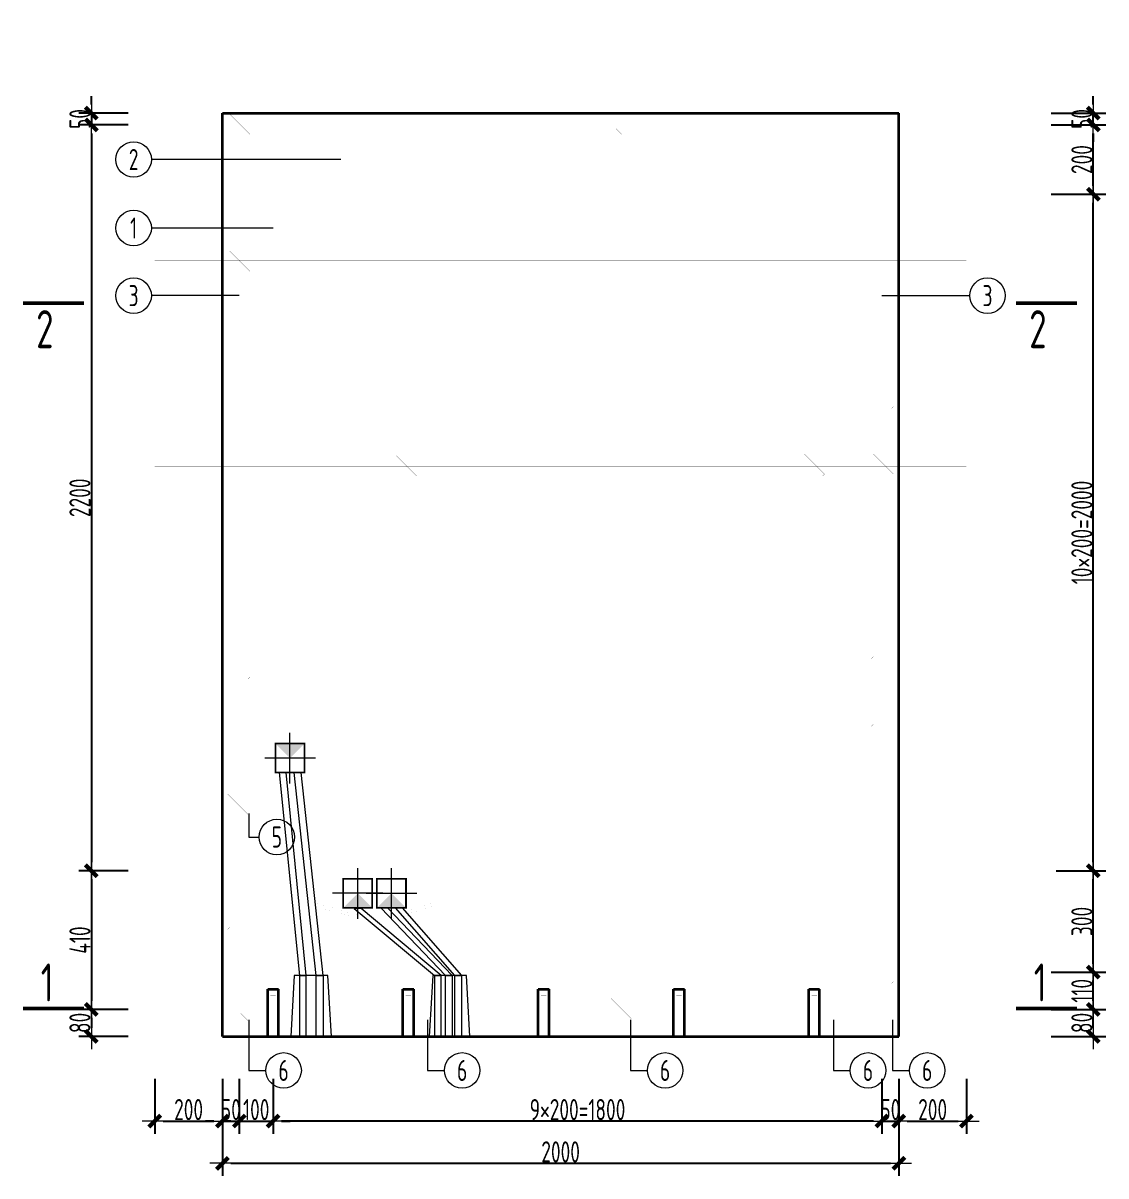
# Model space of a CAD drawing. Extents: x -85320 to 1679916, y -1321939 to 627.
# Drawn here: x 1290096 to 1302904, y -850904 to -837270 of the extents above; entities that cross this region are included whole.
import ezdxf
from ezdxf.enums import TextEntityAlignment as Align

# ---------------------------------------------------------------- set-up
doc = ezdxf.new("R2010")
doc.units = 0
doc.header["$LTSCALE"] = 1000
doc.linetypes.add('DOTE', pattern=[2.42, 2, -0.2, 0.02, -0.2])
for name, color, linetype in [('DIAN BOX', 7, 'Continuous'), ('图名', 85, 'Continuous'), ('砼墙', 3, 'Continuous')]:
    doc.layers.add(name, color=color, linetype=linetype)
for name, color, linetype, lineweight in [('WCOL', 7, 'Continuous', 0), ('手孔', 6, 'Continuous', 0), ('直线', 7, 'Continuous', 18), ('预制墙墙身水平筋', 130, 'Continuous', 18), ('预制墙墙身纵向受力筋', 1, 'Continuous', 18), ('预制墙墙身纵向非受力筋', 94, 'Continuous', 18), ('预制墙墙身附加筋', 94, 'Continuous', 18), ('预制墙拉筋', 130, 'Continuous', 18), ('预制墙详图标注', 3, 'Continuous', 18), ('预制墙详图轮廓', 3, 'Continuous', 35)]:
    doc.layers.add(name, color=color, linetype=linetype, lineweight=lineweight)
doc.styles.add('样式 1', font='yjkeng.shx', dxfattribs={"width": 0.7, "bigfont": 'yjkchn.shx'})
doc.styles.add('样式 2', font='yjkeng.shx', dxfattribs={"width": 0.7, "bigfont": 'yjkchn.shx'})
doc.dimstyles.new('盈建科结构', dxfattribs={"dimscale": 100, "dimtxt": 2.5, "dimasz": 1, "dimexe": 1.5, "dimexo": 0.625, "dimgap": 0.1, "dimtad": 1, "dimdec": 0, "dimrnd": 1, "dimzin": 0, "dimdsep": 46, "dimtxsty": '样式 1', "dimblk": '_yjkbk', "dimblk1": 'ARCHTICK', "dimblk2": 'ARCHTICK', "dimcen": 0.09, "dimadec": 0, "dimazin": 0, "dimtfac": 1, "dimtdec": 4, "dimtix": 1, "dimtmove": 2, "dimatfit": 3, "dimfxl": 1, "dimtolj": 1, "dimtzin": 0, "dimarcsym": 0})

# ---------------------------------------------------------------- blocks, each defined once
blk = doc.blocks.new('_yjkbk')
blk.add_line((-1, 0), (1.5, 0))
blk.add_lwpolyline([(-0.7, -0.7, 0.5, 0.5, 0), (0.7, 0.7, 0.5, 0.5, 0)], format="xyseb")
blk = doc.blocks.new('*D1543')
at = {"layer": 'Defpoints', "color": 0, "transparency": 16777216}
for p in [(1291654, -849754), (1292454, -849754), (1292454, -850254)]:
    blk.add_point(p, dxfattribs=at)
at = {"layer": '预制墙详图标注', "color": 0, "lineweight": -2, "transparency": 16777216}
for p, q in [((1291654, -849754), (1291654, -850404)), ((1292454, -849754), (1292454, -850404)), ((1291754, -850254), (1292354, -850254))]:
    blk.add_line(p, q, dxfattribs=at)
at = {"layer": '预制墙详图标注', "color": 0, "lineweight": -2, "transparency": 16777216, "xscale": 100, "yscale": 100, "zscale": 100, "rotation": 180}
blk.add_blockref('_yjkbk', (1291654, -850254), dxfattribs=at)
at = {"layer": '预制墙详图标注', "color": 0, "lineweight": -2, "transparency": 16777216, "xscale": 100, "yscale": 100, "zscale": 100}
blk.add_blockref('_yjkbk', (1292454, -850254), dxfattribs=at)
at = {"layer": '预制墙详图标注', "color": 0, "transparency": 16777216, "insert": (1292054, -850244), "char_height": 250, "attachment_point": 8, "style": '样式 1'}
blk.add_mtext('\\A1;200', dxfattribs=at)
blk = doc.blocks.new('_ArchTick')
at = {"color": 0, "linetype": 'ByBlock', "const_width": 0.4}
blk.add_lwpolyline([(-0.5, -0.5), (0.5, 0.5)], dxfattribs=at)
blk = doc.blocks.new('*D1544')
at = {"layer": 'Defpoints', "color": 0, "transparency": 16777216}
for p in [(1292454, -849754), (1292654, -849754), (1292654, -850254)]:
    blk.add_point(p, dxfattribs=at)
at = {"layer": '预制墙详图标注', "color": 0, "lineweight": -2, "transparency": 16777216}
for p, q in [((1292454, -849754), (1292454, -850404)), ((1292654, -849754), (1292654, -850404)), ((1292354, -850254), (1292254, -850254)), ((1292454, -850254), (1292654, -850254)), ((1292754, -850254), (1292854, -850254))]:
    blk.add_line(p, q, dxfattribs=at)
at = {"layer": '预制墙详图标注', "color": 0, "lineweight": -2, "transparency": 16777216, "xscale": 100, "yscale": 100, "zscale": 100}
blk.add_blockref('_yjkbk', (1292454, -850254), dxfattribs=at)
at = {"layer": '预制墙详图标注', "color": 0, "lineweight": -2, "transparency": 16777216, "xscale": 100, "yscale": 100, "zscale": 100, "rotation": 180}
blk.add_blockref('_yjkbk', (1292654, -850254), dxfattribs=at)
at = {"layer": '预制墙详图标注', "color": 0, "transparency": 16777216, "insert": (1292554, -850244), "char_height": 250, "attachment_point": 8, "style": '样式 1'}
blk.add_mtext('\\A1;50', dxfattribs=at)
blk = doc.blocks.new('*D1545')
at = {"layer": 'Defpoints', "color": 0, "transparency": 16777216}
for p in [(1292654, -849754), (1293054, -849754), (1293054, -850254)]:
    blk.add_point(p, dxfattribs=at)
at = {"layer": '预制墙详图标注', "color": 0, "lineweight": -2, "transparency": 16777216}
for p, q in [((1292654, -849754), (1292654, -850404)), ((1293054, -849754), (1293054, -850404)), ((1292554, -850254), (1292454, -850254)), ((1292654, -850254), (1293054, -850254)), ((1293154, -850254), (1293254, -850254))]:
    blk.add_line(p, q, dxfattribs=at)
at = {"layer": '预制墙详图标注', "color": 0, "lineweight": -2, "transparency": 16777216, "xscale": 100, "yscale": 100, "zscale": 100}
blk.add_blockref('_yjkbk', (1292654, -850254), dxfattribs=at)
at = {"layer": '预制墙详图标注', "color": 0, "lineweight": -2, "transparency": 16777216, "xscale": 100, "yscale": 100, "zscale": 100, "rotation": 180}
blk.add_blockref('_yjkbk', (1293054, -850254), dxfattribs=at)
at = {"layer": '预制墙详图标注', "color": 0, "transparency": 16777216, "insert": (1292854, -850244), "char_height": 250, "attachment_point": 8, "style": '样式 1'}
blk.add_mtext('\\A1;100', dxfattribs=at)
blk = doc.blocks.new('*D1546')
at = {"layer": 'Defpoints', "color": 0, "transparency": 16777216}
for p in [(1293054, -849754), (1300254, -849754), (1293054, -850254)]:
    blk.add_point(p, dxfattribs=at)
at = {"layer": '预制墙详图标注', "color": 0, "lineweight": -2, "transparency": 16777216}
for p, q in [((1293054, -849816), (1293054, -850404)), ((1300254, -849816), (1300254, -850404)), ((1300154, -850254), (1293154, -850254))]:
    blk.add_line(p, q, dxfattribs=at)
at = {"layer": '预制墙详图标注', "color": 0, "lineweight": -2, "transparency": 16777216, "xscale": 100, "yscale": 100, "zscale": 100, "rotation": 180}
blk.add_blockref('_yjkbk', (1293054, -850254), dxfattribs=at)
at = {"layer": '预制墙详图标注', "color": 0, "lineweight": -2, "transparency": 16777216, "xscale": 100, "yscale": 100, "zscale": 100}
blk.add_blockref('_yjkbk', (1300254, -850254), dxfattribs=at)
at = {"layer": '预制墙详图标注', "color": 0, "transparency": 16777216, "insert": (1296654, -850244), "char_height": 250, "attachment_point": 8, "style": '样式 1'}
blk.add_mtext('\\A1;9×200=1800', dxfattribs=at)
blk = doc.blocks.new('*D1547')
at = {"layer": 'Defpoints', "color": 0, "transparency": 16777216}
for p in [(1300254, -849754), (1300454, -849754), (1300454, -850254)]:
    blk.add_point(p, dxfattribs=at)
at = {"layer": '预制墙详图标注', "color": 0, "lineweight": -2, "transparency": 16777216}
for p, q in [((1300254, -849754), (1300254, -850404)), ((1300454, -849754), (1300454, -850404)), ((1300154, -850254), (1300054, -850254)), ((1300254, -850254), (1300454, -850254)), ((1300554, -850254), (1300654, -850254))]:
    blk.add_line(p, q, dxfattribs=at)
at = {"layer": '预制墙详图标注', "color": 0, "lineweight": -2, "transparency": 16777216, "xscale": 100, "yscale": 100, "zscale": 100}
blk.add_blockref('_yjkbk', (1300254, -850254), dxfattribs=at)
at = {"layer": '预制墙详图标注', "color": 0, "lineweight": -2, "transparency": 16777216, "xscale": 100, "yscale": 100, "zscale": 100, "rotation": 180}
blk.add_blockref('_yjkbk', (1300454, -850254), dxfattribs=at)
at = {"layer": '预制墙详图标注', "color": 0, "transparency": 16777216, "insert": (1300354, -850244), "char_height": 250, "attachment_point": 8, "style": '样式 1'}
blk.add_mtext('\\A1;50', dxfattribs=at)
blk = doc.blocks.new('*D1548')
at = {"layer": 'Defpoints', "color": 0, "transparency": 16777216}
for p in [(1300454, -849754), (1301254, -849754), (1301254, -850254)]:
    blk.add_point(p, dxfattribs=at)
at = {"layer": '预制墙详图标注', "color": 0, "lineweight": -2, "transparency": 16777216}
for p, q in [((1300454, -849754), (1300454, -850404)), ((1301254, -849754), (1301254, -850404)), ((1300554, -850254), (1301154, -850254))]:
    blk.add_line(p, q, dxfattribs=at)
at = {"layer": '预制墙详图标注', "color": 0, "lineweight": -2, "transparency": 16777216, "xscale": 100, "yscale": 100, "zscale": 100, "rotation": 180}
blk.add_blockref('_yjkbk', (1300454, -850254), dxfattribs=at)
at = {"layer": '预制墙详图标注', "color": 0, "lineweight": -2, "transparency": 16777216, "xscale": 100, "yscale": 100, "zscale": 100}
blk.add_blockref('_yjkbk', (1301254, -850254), dxfattribs=at)
at = {"layer": '预制墙详图标注', "color": 0, "transparency": 16777216, "insert": (1300854, -850244), "char_height": 250, "attachment_point": 8, "style": '样式 1'}
blk.add_mtext('\\A1;200', dxfattribs=at)
blk = doc.blocks.new('*D1555')
at = {"layer": 'Defpoints', "color": 0, "transparency": 16777216}
for p in [(1292454, -850254), (1300454, -850254), (1300454, -850754)]:
    blk.add_point(p, dxfattribs=at)
at = {"layer": '预制墙详图标注', "color": 0, "lineweight": -2, "transparency": 16777216}
for p, q in [((1292454, -850316), (1292454, -850904)), ((1300454, -850316), (1300454, -850904)), ((1292554, -850754), (1300354, -850754))]:
    blk.add_line(p, q, dxfattribs=at)
at = {"layer": '预制墙详图标注', "color": 0, "lineweight": -2, "transparency": 16777216, "xscale": 100, "yscale": 100, "zscale": 100, "rotation": 180}
blk.add_blockref('_yjkbk', (1292454, -850754), dxfattribs=at)
at = {"layer": '预制墙详图标注', "color": 0, "lineweight": -2, "transparency": 16777216, "xscale": 100, "yscale": 100, "zscale": 100}
blk.add_blockref('_yjkbk', (1300454, -850754), dxfattribs=at)
at = {"layer": '预制墙详图标注', "color": 0, "transparency": 16777216, "insert": (1296454, -850744), "char_height": 250, "attachment_point": 8, "style": '样式 1'}
blk.add_mtext('\\A1;2000', dxfattribs=at)
blk = doc.blocks.new('*D1556')
at = {"layer": 'Defpoints', "color": 0, "transparency": 16777216}
for p in [(1291404, -848934), (1290904, -849254), (1291404, -849254)]:
    blk.add_point(p, dxfattribs=at)
at = {"layer": '预制墙详图标注', "color": 0, "lineweight": -2, "transparency": 16777216}
for p, q in [((1291341, -848934), (1290754, -848934)), ((1290904, -849034), (1290904, -849154)), ((1291341, -849254), (1290754, -849254))]:
    blk.add_line(p, q, dxfattribs=at)
at = {"layer": '预制墙详图标注', "color": 0, "lineweight": -2, "transparency": 16777216, "xscale": 100, "yscale": 100, "zscale": 100}
for p, rotation in [((1290904, -848934), 90), ((1290904, -849254), 270)]:
    blk.add_blockref('_yjkbk', p, dxfattribs=dict(at, rotation=rotation))
at = {"layer": '预制墙详图标注', "color": 0, "transparency": 16777216, "insert": (1290894, -849094), "char_height": 250, "attachment_point": 8, "rotation": 90, "style": '样式 1'}
blk.add_mtext('\\A1;80', dxfattribs=at)
blk = doc.blocks.new('*D1557')
at = {"layer": 'Defpoints', "color": 0, "transparency": 16777216}
for p in [(1291404, -847294), (1290904, -848934), (1291404, -848934)]:
    blk.add_point(p, dxfattribs=at)
at = {"layer": '预制墙详图标注', "color": 0, "lineweight": -2, "transparency": 16777216}
for p, q in [((1291341, -847294), (1290754, -847294)), ((1290904, -847394), (1290904, -848834)), ((1291341, -848934), (1290754, -848934))]:
    blk.add_line(p, q, dxfattribs=at)
at = {"layer": '预制墙详图标注', "color": 0, "lineweight": -2, "transparency": 16777216, "xscale": 100, "yscale": 100, "zscale": 100}
for p, rotation in [((1290904, -847294), 90), ((1290904, -848934), 270)]:
    blk.add_blockref('_yjkbk', p, dxfattribs=dict(at, rotation=rotation))
at = {"layer": '预制墙详图标注', "color": 0, "transparency": 16777216, "insert": (1290894, -848114), "char_height": 250, "attachment_point": 8, "rotation": 90, "style": '样式 1'}
blk.add_mtext('\\A1;410', dxfattribs=at)
blk = doc.blocks.new('*D1558')
at = {"layer": 'Defpoints', "color": 0, "transparency": 16777216}
for p in [(1302254, -848934), (1302754, -848934), (1302254, -849254)]:
    blk.add_point(p, dxfattribs=at)
at = {"layer": '预制墙详图标注', "color": 0, "lineweight": -2, "transparency": 16777216}
for p, q in [((1302254, -848934), (1302904, -848934)), ((1302754, -849154), (1302754, -849034)), ((1302254, -849254), (1302904, -849254))]:
    blk.add_line(p, q, dxfattribs=at)
at = {"layer": '预制墙详图标注', "color": 0, "lineweight": -2, "transparency": 16777216, "xscale": 100, "yscale": 100, "zscale": 100}
for p, rotation in [((1302754, -848934), 90), ((1302754, -849254), 270)]:
    blk.add_blockref('_yjkbk', p, dxfattribs=dict(at, rotation=rotation))
at = {"layer": '预制墙详图标注', "color": 0, "transparency": 16777216, "insert": (1302744, -849094), "char_height": 250, "attachment_point": 8, "rotation": 90, "style": '样式 1'}
blk.add_mtext('\\A1;80', dxfattribs=at)
blk = doc.blocks.new('*D1559')
at = {"layer": 'Defpoints', "color": 0, "transparency": 16777216}
for p in [(1302254, -848494), (1302754, -848494), (1302254, -848934)]:
    blk.add_point(p, dxfattribs=at)
at = {"layer": '预制墙详图标注', "color": 0, "lineweight": -2, "transparency": 16777216}
for p, q in [((1302254, -848494), (1302904, -848494)), ((1302754, -848834), (1302754, -848594)), ((1302254, -848934), (1302904, -848934))]:
    blk.add_line(p, q, dxfattribs=at)
at = {"layer": '预制墙详图标注', "color": 0, "lineweight": -2, "transparency": 16777216, "xscale": 100, "yscale": 100, "zscale": 100}
for p, rotation in [((1302754, -848494), 90), ((1302754, -848934), 270)]:
    blk.add_blockref('_yjkbk', p, dxfattribs=dict(at, rotation=rotation))
at = {"layer": '预制墙详图标注', "color": 0, "transparency": 16777216, "insert": (1302744, -848714), "char_height": 250, "attachment_point": 8, "rotation": 90, "style": '样式 1'}
blk.add_mtext('\\A1;110', dxfattribs=at)
blk = doc.blocks.new('*D1560')
at = {"layer": 'Defpoints', "color": 0, "transparency": 16777216}
for p in [(1302254, -847294), (1302754, -847294), (1302254, -848494)]:
    blk.add_point(p, dxfattribs=at)
at = {"layer": '预制墙详图标注', "color": 0, "lineweight": -2, "transparency": 16777216}
for p, q in [((1302316, -847294), (1302904, -847294)), ((1302754, -848394), (1302754, -847394)), ((1302316, -848494), (1302904, -848494))]:
    blk.add_line(p, q, dxfattribs=at)
at = {"layer": '预制墙详图标注', "color": 0, "lineweight": -2, "transparency": 16777216, "xscale": 100, "yscale": 100, "zscale": 100}
for p, rotation in [((1302754, -847294), 90), ((1302754, -848494), 270)]:
    blk.add_blockref('_yjkbk', p, dxfattribs=dict(at, rotation=rotation))
at = {"layer": '预制墙详图标注', "color": 0, "transparency": 16777216, "insert": (1302744, -847894), "char_height": 250, "attachment_point": 8, "rotation": 90, "style": '样式 1'}
blk.add_mtext('\\A1;300', dxfattribs=at)
blk = doc.blocks.new('*D1561')
at = {"layer": 'Defpoints', "color": 0, "transparency": 16777216}
for p in [(1302254, -839294), (1302754, -839294), (1302254, -847294)]:
    blk.add_point(p, dxfattribs=at)
at = {"layer": '预制墙详图标注', "color": 0, "lineweight": -2, "transparency": 16777216}
for p, q in [((1302316, -839294), (1302904, -839294)), ((1302754, -847194), (1302754, -839394)), ((1302316, -847294), (1302904, -847294))]:
    blk.add_line(p, q, dxfattribs=at)
at = {"layer": '预制墙详图标注', "color": 0, "lineweight": -2, "transparency": 16777216, "xscale": 100, "yscale": 100, "zscale": 100}
for p, rotation in [((1302754, -839294), 90), ((1302754, -847294), 270)]:
    blk.add_blockref('_yjkbk', p, dxfattribs=dict(at, rotation=rotation))
at = {"layer": '预制墙详图标注', "color": 0, "transparency": 16777216, "insert": (1302744, -843294), "char_height": 250, "attachment_point": 8, "rotation": 90, "style": '样式 1'}
blk.add_mtext('\\A1;10×200=2000', dxfattribs=at)
blk = doc.blocks.new('线盒反')
at = {"layer": 'DIAN BOX'}
h = blk.add_hatch(color=256, dxfattribs=at)
h.dxf.hatch_style = 1
h.paths.add_polyline_path([(1384986, -744413), (1384814, -744241), (1385158, -744241)])
at = {"color": 6, "const_width": 20}
blk.add_lwpolyline([(1384814, -744241), (1384814, -744241), (1385158, -744241), (1385158, -744585), (1384814, -744585), (1384814, -744241)], dxfattribs=at)
at = {"layer": 'WCOL', "color": 4, "linetype": 'DOTE'}
for p, q in [((1384986, -744712), (1384986, -744113)), ((1385286, -744413), (1384687, -744413))]:
    blk.add_line(p, q, dxfattribs=at)
at = {"layer": 'WCOL', "color": 5}
blk.add_lwpolyline([(1385158, -744585), (1384814, -744585), (1384814, -744241), (1385158, -744241)], close=True, dxfattribs=at)
blk = doc.blocks.new('线盒')
at = {"layer": 'DIAN BOX'}
h = blk.add_hatch(color=256, dxfattribs=at)
h.dxf.hatch_style = 1
h.paths.add_polyline_path([(1465682, -670175), (1465854, -670347), (1465510, -670347)])
at = {"color": 6, "const_width": 20}
blk.add_lwpolyline([(1465510, -670003), (1465854, -670003), (1465854, -670347), (1465510, -670347), (1465510, -670003)], dxfattribs=at)
at = {"layer": 'WCOL', "color": 4, "linetype": 'DOTE'}
for p, q in [((1465682, -670475), (1465682, -669876)), ((1465383, -670175), (1465982, -670175))]:
    blk.add_line(p, q, dxfattribs=at)
at = {"layer": 'WCOL', "color": 5}
blk.add_lwpolyline([(1465510, -670347), (1465854, -670347), (1465854, -670003), (1465510, -670003)], close=True, dxfattribs=at)
blk = doc.blocks.new('手孔')
at = {"layer": '手孔', "color": 6}
blk.add_lwpolyline([(1383436, -746221), (1383916, -746221), (1383876, -745501), (1383476, -745501)], close=True, dxfattribs=at)
at = {"layer": '手孔', "color": 4}
for points in [[(1383538, -746221), (1383618, -746221), (1383618, -745501), (1383538, -745501)], [(1383817, -746221), (1383737, -746221), (1383737, -745501), (1383817, -745501)]]:
    blk.add_lwpolyline(points, close=True, dxfattribs=at)
blk = doc.blocks.new('*D2395')
at = {"layer": 'Defpoints', "color": 0, "transparency": 16777216}
for p in [(1302254, -838474), (1302754, -838474), (1302254, -839294)]:
    blk.add_point(p, dxfattribs=at)
at = {"layer": '预制墙详图标注', "color": 0, "lineweight": -2, "transparency": 16777216}
for p, q in [((1302254, -838474), (1302904, -838474)), ((1302754, -839194), (1302754, -838574)), ((1302254, -839294), (1302904, -839294))]:
    blk.add_line(p, q, dxfattribs=at)
at = {"layer": '预制墙详图标注', "color": 0, "lineweight": -2, "transparency": 16777216, "xscale": 100, "yscale": 100, "zscale": 100}
for p, rotation in [((1302754, -838474), 90), ((1302754, -839294), 270)]:
    blk.add_blockref('_yjkbk', p, dxfattribs=dict(at, rotation=rotation))
at = {"layer": '预制墙详图标注', "color": 0, "transparency": 16777216, "insert": (1302744, -838884), "char_height": 250, "attachment_point": 8, "rotation": 90, "style": '样式 1'}
blk.add_mtext('\\A1;200', dxfattribs=at)
blk = doc.blocks.new('*D2396')
at = {"layer": 'Defpoints', "color": 0, "transparency": 16777216}
for p in [(1302254, -838334), (1302754, -838334), (1302254, -838474)]:
    blk.add_point(p, dxfattribs=at)
at = {"layer": '预制墙详图标注', "color": 0, "lineweight": -2, "transparency": 16777216}
for p, q in [((1302754, -838234), (1302754, -838134)), ((1302254, -838334), (1302904, -838334)), ((1302754, -838474), (1302754, -838334)), ((1302254, -838474), (1302904, -838474)), ((1302754, -838574), (1302754, -838674))]:
    blk.add_line(p, q, dxfattribs=at)
at = {"layer": '预制墙详图标注', "color": 0, "lineweight": -2, "transparency": 16777216, "xscale": 100, "yscale": 100, "zscale": 100}
for p, rotation in [((1302754, -838334), 270), ((1302754, -838474), 90)]:
    blk.add_blockref('_yjkbk', p, dxfattribs=dict(at, rotation=rotation))
at = {"layer": '预制墙详图标注', "color": 0, "transparency": 16777216, "insert": (1302744, -838404), "char_height": 250, "attachment_point": 8, "rotation": 90, "style": '样式 1'}
blk.add_mtext('\\A1;50', dxfattribs=at)
blk = doc.blocks.new('*D2529')
at = {"layer": 'Defpoints', "color": 0, "transparency": 16777216}
for p in [(1291404, -838474), (1290904, -847294), (1291404, -847294)]:
    blk.add_point(p, dxfattribs=at)
at = {"layer": '预制墙详图标注', "color": 0, "lineweight": -2, "transparency": 16777216}
for p, q in [((1291341, -838474), (1290754, -838474)), ((1290904, -838574), (1290904, -847194)), ((1291341, -847294), (1290754, -847294))]:
    blk.add_line(p, q, dxfattribs=at)
at = {"layer": '预制墙详图标注', "color": 0, "lineweight": -2, "transparency": 16777216, "xscale": 100, "yscale": 100, "zscale": 100}
for p, rotation in [((1290904, -838474), 90), ((1290904, -847294), 270)]:
    blk.add_blockref('_yjkbk', p, dxfattribs=dict(at, rotation=rotation))
at = {"layer": '预制墙详图标注', "color": 0, "transparency": 16777216, "insert": (1290894, -842884), "char_height": 250, "attachment_point": 8, "rotation": 90, "style": '样式 1'}
blk.add_mtext('\\A1;2200', dxfattribs=at)
blk = doc.blocks.new('*D2530')
at = {"layer": 'Defpoints', "color": 0, "transparency": 16777216}
for p in [(1291404, -838334), (1290904, -838474), (1291404, -838474)]:
    blk.add_point(p, dxfattribs=at)
at = {"layer": '预制墙详图标注', "color": 0, "lineweight": -2, "transparency": 16777216}
for p, q in [((1290904, -838234), (1290904, -838134)), ((1291341, -838334), (1290754, -838334)), ((1290904, -838334), (1290904, -838474)), ((1291341, -838474), (1290754, -838474)), ((1290904, -838574), (1290904, -838674))]:
    blk.add_line(p, q, dxfattribs=at)
at = {"layer": '预制墙详图标注', "color": 0, "lineweight": -2, "transparency": 16777216, "xscale": 100, "yscale": 100, "zscale": 100}
for p, rotation in [((1290904, -838334), 270), ((1290904, -838474), 90)]:
    blk.add_blockref('_yjkbk', p, dxfattribs=dict(at, rotation=rotation))
at = {"layer": '预制墙详图标注', "color": 0, "transparency": 16777216, "insert": (1290894, -838404), "char_height": 250, "attachment_point": 8, "rotation": 90, "style": '样式 1'}
blk.add_mtext('\\A1;50', dxfattribs=at)

msp = doc.modelspace()

# ---------------------------------------------------------------- linework, layer by layer
at = {"layer": 'WCOL', "color": 7}
for points in [[(1293364.951, -848533.637), (1293444.951, -848533.637), (1293206.438, -846133.637), (1293126.438, -846133.637)], [(1293643.434, -848533.637), (1293563.434, -848533.637), (1293300.921, -846133.637), (1293380.921, -846133.637)], [(1294963.014, -848533.637), (1295043.014, -848533.637), (1294093.68, -847741.752), (1294013.68, -847741.752)], [(1295090.537, -848533.637), (1295170.537, -848533.637), (1294406.438, -847733.637), (1294326.438, -847733.637)], [(1295281.497, -848533.637), (1295201.497, -848533.637), (1294500.921, -847733.637), (1294580.921, -847733.637)]]:
    msp.add_lwpolyline(points, close=True, dxfattribs=at)
at = {"layer": '图名', "lineweight": 50}
for p, q in [((1290816.18, -840583.637), (1290096.18, -840583.637)), ((1301841.18, -840583.637), (1302561.18, -840583.637)), ((1290816.18, -848921.637), (1290096.18, -848921.637)), ((1301841.18, -848921.637), (1302561.18, -848921.637))]:
    msp.add_line(p, q, dxfattribs=at)
at = {"layer": '手孔', "color": 6}
msp.add_lwpolyline([(1294901.027, -849253.637), (1295381.027, -849253.637), (1295341.027, -848533.637), (1294941.027, -848533.637)], close=True, dxfattribs=at)
at = {"layer": '手孔', "color": 4}
for points in [[(1294963.014, -849253.637), (1295043.014, -849253.637), (1295043.014, -848533.637), (1294963.014, -848533.637)], [(1295170.537, -849253.637), (1295090.537, -849253.637), (1295090.537, -848533.637), (1295170.537, -848533.637)], [(1295281.497, -849253.637), (1295201.497, -849253.637), (1295201.497, -848533.637), (1295281.497, -848533.637)]]:
    msp.add_lwpolyline(points, close=True, dxfattribs=at)
at = {"layer": '直线', "lineweight": 18}
for p, q in [((1293853.68, -838883.36), (1291613.68, -838883.36)), ((1293053.68, -839693.36), (1291613.68, -839693.36)), ((1292653.68, -840493.36), (1291613.68, -840493.36)), ((1300253.68, -840493.36), (1301293.68, -840493.36))]:
    msp.add_line(p, q, dxfattribs=at)
for points in [[(1292767.677, -846615.635), (1292767.677, -846895.635), (1292887.677, -846895.635)], [(1292767.677, -849055.635), (1292767.677, -849655.635), (1292967.677, -849655.635)], [(1294879.677, -849055.635), (1294879.677, -849655.635), (1295079.677, -849655.635)], [(1297279.677, -849055.635), (1297279.677, -849655.635), (1297479.677, -849655.635)], [(1299679.677, -849055.635), (1299679.677, -849655.635), (1299879.677, -849655.635)], [(1300379.682, -849055.635), (1300379.682, -849655.635), (1300579.682, -849655.635)]]:
    msp.add_lwpolyline(points, dxfattribs=at)
for centre in [(1291403.68, -838883.36), (1291403.68, -839693.36), (1291403.68, -840493.36), (1301503.68, -840493.36), (1293097.677, -846895.635), (1293177.677, -849655.635), (1295289.677, -849655.635), (1297689.677, -849655.635), (1300089.677, -849655.635), (1300789.682, -849655.635)]:
    msp.add_circle(centre, 210, dxfattribs=at)
at = {"layer": '砼墙', "lineweight": 35}
for p, q in [((1292989.68, -849253.637), (1292989.68, -848693.637)), ((1292989.68, -848693.637), (1293117.68, -848693.637)), ((1293117.68, -849253.637), (1293117.68, -848693.637)), ((1294589.68, -849253.637), (1294589.68, -848693.637)), ((1294589.68, -848693.637), (1294717.68, -848693.637)), ((1294717.68, -849253.637), (1294717.68, -848693.637)), ((1296189.68, -849253.637), (1296189.68, -848693.637)), ((1296189.68, -848693.637), (1296317.68, -848693.637)), ((1296317.68, -849253.637), (1296317.68, -848693.637)), ((1297789.68, -849253.637), (1297789.68, -848693.637)), ((1297789.68, -848693.637), (1297917.68, -848693.637)), ((1297917.68, -849253.637), (1297917.68, -848693.637)), ((1299389.68, -849253.637), (1299389.68, -848693.637)), ((1299389.68, -848693.637), (1299517.68, -848693.637)), ((1299517.68, -849253.637), (1299517.68, -848693.637))]:
    msp.add_line(p, q, dxfattribs=at)
at = {"layer": '预制墙墙身水平筋', "lineweight": 18, "const_width": 0.18}
for points in [[(1291790.215, -838493.637), (1291653.68, -838493.637), (1291653.68, -838453.637), (1301253.68, -838453.637), (1301253.68, -838493.637), (1301117.144, -838493.637), (1301117.144, -838453.637), (1301253.68, -838453.637), (1301253.68, -838493.637), (1291653.68, -838493.637), (1291653.68, -838453.637), (1291790.215, -838453.637)], [(1291790.215, -838493.637), (1291653.68, -838493.637), (1291653.68, -838453.637), (1301253.68, -838453.637), (1301253.68, -838493.637), (1301117.144, -838493.637), (1301117.144, -838453.637), (1301253.68, -838453.637), (1301253.68, -838493.637), (1291653.68, -838493.637), (1291653.68, -838453.637), (1291790.215, -838453.637)], [(1291790.215, -839313.637), (1291653.68, -839313.637), (1291653.68, -839273.637), (1301253.68, -839273.637), (1301253.68, -839313.637), (1301117.144, -839313.637), (1301117.144, -839273.637), (1301253.68, -839273.637), (1301253.68, -839313.637), (1291653.68, -839313.637), (1291653.68, -839273.637), (1291790.215, -839273.637)], [(1291790.215, -839313.637), (1291653.68, -839313.637), (1291653.68, -839273.637), (1301253.68, -839273.637), (1301253.68, -839313.637), (1301117.144, -839313.637), (1301117.144, -839273.637), (1301253.68, -839273.637), (1301253.68, -839313.637), (1291653.68, -839313.637), (1291653.68, -839273.637), (1291790.215, -839273.637)], [(1291790.215, -840113.637), (1291653.68, -840113.637), (1291653.68, -840073.637), (1301253.68, -840073.637), (1301253.68, -840113.637), (1301117.144, -840113.637), (1301117.144, -840073.637), (1301253.68, -840073.637), (1301253.68, -840113.637), (1291653.68, -840113.637), (1291653.68, -840073.637), (1291790.215, -840073.637)], [(1291790.215, -840113.637), (1291653.68, -840113.637), (1291653.68, -840073.637), (1301253.68, -840073.637), (1301253.68, -840113.637), (1301117.144, -840113.637), (1301117.144, -840073.637), (1301253.68, -840073.637), (1301253.68, -840113.637), (1291653.68, -840113.637), (1291653.68, -840073.637), (1291790.215, -840073.637)], [(1291790.215, -840913.637), (1291653.68, -840913.637), (1291653.68, -840873.637), (1301253.68, -840873.637), (1301253.68, -840913.637), (1301117.144, -840913.637), (1301117.144, -840873.637), (1301253.68, -840873.637), (1301253.68, -840913.637), (1291653.68, -840913.637), (1291653.68, -840873.637), (1291790.215, -840873.637)], [(1291790.215, -840913.637), (1291653.68, -840913.637), (1291653.68, -840873.637), (1301253.68, -840873.637), (1301253.68, -840913.637), (1301117.144, -840913.637), (1301117.144, -840873.637), (1301253.68, -840873.637), (1301253.68, -840913.637), (1291653.68, -840913.637), (1291653.68, -840873.637), (1291790.215, -840873.637)], [(1291790.215, -841713.637), (1291653.68, -841713.637), (1291653.68, -841673.637), (1301253.68, -841673.637), (1301253.68, -841713.637), (1301117.144, -841713.637), (1301117.144, -841673.637), (1301253.68, -841673.637), (1301253.68, -841713.637), (1291653.68, -841713.637), (1291653.68, -841673.637), (1291790.215, -841673.637)], [(1291790.215, -841713.637), (1291653.68, -841713.637), (1291653.68, -841673.637), (1301253.68, -841673.637), (1301253.68, -841713.637), (1301117.144, -841713.637), (1301117.144, -841673.637), (1301253.68, -841673.637), (1301253.68, -841713.637), (1291653.68, -841713.637), (1291653.68, -841673.637), (1291790.215, -841673.637)], [(1291790.215, -842513.637), (1291653.68, -842513.637), (1291653.68, -842473.637), (1301253.68, -842473.637), (1301253.68, -842513.637), (1301117.144, -842513.637), (1301117.144, -842473.637), (1301253.68, -842473.637), (1301253.68, -842513.637), (1291653.68, -842513.637), (1291653.68, -842473.637), (1291790.215, -842473.637)], [(1291790.215, -842513.637), (1291653.68, -842513.637), (1291653.68, -842473.637), (1301253.68, -842473.637), (1301253.68, -842513.637), (1301117.144, -842513.637), (1301117.144, -842473.637), (1301253.68, -842473.637), (1301253.68, -842513.637), (1291653.68, -842513.637), (1291653.68, -842473.637), (1291790.215, -842473.637)], [(1291790.215, -843313.637), (1291653.68, -843313.637), (1291653.68, -843273.637), (1301253.68, -843273.637), (1301253.68, -843313.637), (1301117.144, -843313.637), (1301117.144, -843273.637), (1301253.68, -843273.637), (1301253.68, -843313.637), (1291653.68, -843313.637), (1291653.68, -843273.637), (1291790.215, -843273.637)], [(1291790.215, -843313.637), (1291653.68, -843313.637), (1291653.68, -843273.637), (1301253.68, -843273.637), (1301253.68, -843313.637), (1301117.144, -843313.637), (1301117.144, -843273.637), (1301253.68, -843273.637), (1301253.68, -843313.637), (1291653.68, -843313.637), (1291653.68, -843273.637), (1291790.215, -843273.637)], [(1291790.215, -844113.637), (1291653.68, -844113.637), (1291653.68, -844073.637), (1301253.68, -844073.637), (1301253.68, -844113.637), (1301117.144, -844113.637), (1301117.144, -844073.637), (1301253.68, -844073.637), (1301253.68, -844113.637), (1291653.68, -844113.637), (1291653.68, -844073.637), (1291790.215, -844073.637)], [(1291790.215, -844113.637), (1291653.68, -844113.637), (1291653.68, -844073.637), (1301253.68, -844073.637), (1301253.68, -844113.637), (1301117.144, -844113.637), (1301117.144, -844073.637), (1301253.68, -844073.637), (1301253.68, -844113.637), (1291653.68, -844113.637), (1291653.68, -844073.637), (1291790.215, -844073.637)], [(1291790.215, -844913.637), (1291653.68, -844913.637), (1291653.68, -844873.637), (1301253.68, -844873.637), (1301253.68, -844913.637), (1301117.144, -844913.637), (1301117.144, -844873.637), (1301253.68, -844873.637), (1301253.68, -844913.637), (1291653.68, -844913.637), (1291653.68, -844873.637), (1291790.215, -844873.637)], [(1291790.215, -844913.637), (1291653.68, -844913.637), (1291653.68, -844873.637), (1301253.68, -844873.637), (1301253.68, -844913.637), (1301117.144, -844913.637), (1301117.144, -844873.637), (1301253.68, -844873.637), (1301253.68, -844913.637), (1291653.68, -844913.637), (1291653.68, -844873.637), (1291790.215, -844873.637)], [(1291790.215, -845713.637), (1291653.68, -845713.637), (1291653.68, -845673.637), (1301253.68, -845673.637), (1301253.68, -845713.637), (1301117.144, -845713.637), (1301117.144, -845673.637), (1301253.68, -845673.637), (1301253.68, -845713.637), (1291653.68, -845713.637), (1291653.68, -845673.637), (1291790.215, -845673.637)], [(1291790.215, -845713.637), (1291653.68, -845713.637), (1291653.68, -845673.637), (1301253.68, -845673.637), (1301253.68, -845713.637), (1301117.144, -845713.637), (1301117.144, -845673.637), (1301253.68, -845673.637), (1301253.68, -845713.637), (1291653.68, -845713.637), (1291653.68, -845673.637), (1291790.215, -845673.637)], [(1291790.215, -846513.637), (1291653.68, -846513.637), (1291653.68, -846473.637), (1301253.68, -846473.637), (1301253.68, -846513.637), (1301117.144, -846513.637), (1301117.144, -846473.637), (1301253.68, -846473.637), (1301253.68, -846513.637), (1291653.68, -846513.637), (1291653.68, -846473.637), (1291790.215, -846473.637)], [(1291790.215, -846513.637), (1291653.68, -846513.637), (1291653.68, -846473.637), (1301253.68, -846473.637), (1301253.68, -846513.637), (1301117.144, -846513.637), (1301117.144, -846473.637), (1301253.68, -846473.637), (1301253.68, -846513.637), (1291653.68, -846513.637), (1291653.68, -846473.637), (1291790.215, -846473.637)], [(1291790.215, -847313.637), (1291653.68, -847313.637), (1291653.68, -847273.637), (1301253.68, -847273.637), (1301253.68, -847313.637), (1301117.144, -847313.637), (1301117.144, -847273.637), (1301253.68, -847273.637), (1301253.68, -847313.637), (1291653.68, -847313.637), (1291653.68, -847273.637), (1291790.215, -847273.637)], [(1291790.215, -847313.637), (1291653.68, -847313.637), (1291653.68, -847273.637), (1301253.68, -847273.637), (1301253.68, -847313.637), (1301117.144, -847313.637), (1301117.144, -847273.637), (1301253.68, -847273.637), (1301253.68, -847313.637), (1291653.68, -847313.637), (1291653.68, -847273.637), (1291790.215, -847273.637)], [(1291790.215, -848113.637), (1291653.68, -848113.637), (1291653.68, -848073.637), (1301253.68, -848073.637), (1301253.68, -848113.637), (1301117.144, -848113.637), (1301117.144, -848073.637), (1301253.68, -848073.637), (1301253.68, -848113.637), (1291653.68, -848113.637), (1291653.68, -848073.637), (1291790.215, -848073.637)], [(1291790.215, -848113.637), (1291653.68, -848113.637), (1291653.68, -848073.637), (1301253.68, -848073.637), (1301253.68, -848113.637), (1301117.144, -848113.637), (1301117.144, -848073.637), (1301253.68, -848073.637), (1301253.68, -848113.637), (1291653.68, -848113.637), (1291653.68, -848073.637), (1291790.215, -848073.637)], [(1291790.215, -848513.637), (1291653.68, -848513.637), (1291653.68, -848473.637), (1301253.68, -848473.637), (1301253.68, -848513.637), (1301117.144, -848513.637), (1301117.144, -848473.637), (1301253.68, -848473.637), (1301253.68, -848513.637), (1291653.68, -848513.637), (1291653.68, -848473.637), (1291790.215, -848473.637)], [(1291790.215, -848513.637), (1291653.68, -848513.637), (1291653.68, -848473.637), (1301253.68, -848473.637), (1301253.68, -848513.637), (1301117.144, -848513.637), (1301117.144, -848473.637), (1301253.68, -848473.637), (1301253.68, -848513.637), (1291653.68, -848513.637), (1291653.68, -848473.637), (1291790.215, -848473.637)]]:
    msp.add_lwpolyline(points, close=True, dxfattribs=at)
for points in [[(1293559.363, -847713.637), (1291653.68, -847713.637), (1291653.68, -847673.637), (1291790.215, -847673.637), (1291790.215, -847713.637), (1291653.68, -847713.637), (1291653.68, -847673.637), (1293555.391, -847673.637)], [(1293559.363, -847713.637), (1291653.68, -847713.637), (1291653.68, -847673.637), (1291790.215, -847673.637), (1291790.215, -847713.637), (1291653.68, -847713.637), (1291653.68, -847673.637), (1293555.391, -847673.637)], [(1293555.391, -847673.637), (1294053.68, -847820.989)], [(1294053.68, -847860.989), (1293559.363, -847713.637)], [(1294453.68, -847820.989), (1294956.122, -847673.637)], [(1294952.15, -847713.637), (1294453.68, -847860.989)], [(1294956.122, -847673.637), (1301253.68, -847673.637), (1301253.68, -847713.637), (1301117.144, -847713.637), (1301117.144, -847673.637), (1301253.68, -847673.637), (1301253.68, -847713.637), (1294952.15, -847713.637)], [(1294956.122, -847673.637), (1301253.68, -847673.637), (1301253.68, -847713.637), (1301117.144, -847713.637), (1301117.144, -847673.637), (1301253.68, -847673.637), (1301253.68, -847713.637), (1294952.15, -847713.637)], [(1294053.68, -847820.989), (1294453.68, -847820.989)], [(1294453.68, -847860.989), (1294053.68, -847860.989)], [(1291790.215, -848953.637), (1291653.68, -848953.637), (1291653.68, -848913.637), (1293160.934, -848913.637)], [(1293160.934, -848953.637), (1291653.68, -848953.637), (1291653.68, -848913.637), (1291790.215, -848913.637), (1291790.215, -848953.637)], [(1293793.157, -848913.637), (1294819.956, -848913.637)], [(1294822.607, -848953.637), (1293795.367, -848953.637)], [(1295421.43, -848913.637), (1301253.68, -848913.637), (1301253.68, -848953.637), (1301117.144, -848953.637), (1301117.144, -848913.637), (1301253.68, -848913.637), (1301253.68, -848953.637), (1295417.87, -848953.637)]]:
    msp.add_lwpolyline(points, dxfattribs=at)
at = {"layer": '预制墙墙身纵向受力筋', "lineweight": 18, "const_width": 0.18}
for points in [[(1293021.68, -848769.637), (1293021.68, -837269.637), (1293085.68, -837269.637), (1293085.68, -848769.637)], [(1294621.68, -848769.637), (1294621.68, -837269.637), (1294685.68, -837269.637), (1294685.68, -848769.637)], [(1296221.68, -848769.637), (1296221.68, -837269.637), (1296285.68, -837269.637), (1296285.68, -848769.637)], [(1297821.68, -848769.637), (1297821.68, -837269.637), (1297885.68, -837269.637), (1297885.68, -848769.637)], [(1299421.68, -848769.637), (1299421.68, -837269.637), (1299485.68, -837269.637), (1299485.68, -848769.637)]]:
    msp.add_lwpolyline(points, close=True, dxfattribs=at)
at = {"layer": '预制墙墙身纵向非受力筋', "lineweight": 18, "const_width": 0.18}
for points in [[(1293837.68, -849193.637), (1293837.68, -838393.637), (1293869.68, -838393.637), (1293869.68, -849193.637)], [(1295437.68, -849193.637), (1295437.68, -838393.637), (1295469.68, -838393.637), (1295469.68, -849193.637)], [(1297037.68, -849193.637), (1297037.68, -838393.637), (1297069.68, -838393.637), (1297069.68, -849193.637)], [(1298637.68, -849193.637), (1298637.68, -838393.637), (1298669.68, -838393.637), (1298669.68, -849193.637)]]:
    msp.add_lwpolyline(points, close=True, dxfattribs=at)
at = {"layer": '预制墙墙身附加筋', "lineweight": 18, "const_width": 0.18}
for points in [[(1292625.68, -849193.637), (1292625.68, -838393.637), (1292681.68, -838393.637), (1292681.68, -849193.637)], [(1300225.68, -849193.637), (1300225.68, -838393.637), (1300281.68, -838393.637), (1300281.68, -849193.637)]]:
    msp.add_lwpolyline(points, close=True, dxfattribs=at)
at = {"layer": '预制墙拉筋', "lineweight": 18, "const_width": 0.18}
for points in [[(1292538.991, -838344.321), (1292778.991, -838584.321), (1292756.364, -838606.948), (1292516.364, -838366.948)], [(1294534.991, -838344.321), (1294774.991, -838584.321), (1294752.364, -838606.948), (1294512.364, -838366.948)], [(1296934.991, -838344.321), (1297174.991, -838584.321), (1297152.364, -838606.948), (1296912.364, -838366.948)], [(1299334.991, -838344.321), (1299574.991, -838584.321), (1299552.364, -838606.948), (1299312.364, -838366.948)], [(1300150.996, -838344.321), (1300390.996, -838584.321), (1300368.368, -838606.948), (1300128.368, -838366.948)], [(1292538.991, -839164.321), (1292778.991, -839404.321), (1292756.364, -839426.948), (1292516.364, -839186.948)], [(1300150.996, -839164.321), (1300390.996, -839404.321), (1300368.368, -839426.948), (1300128.368, -839186.948)], [(1292538.991, -839964.321), (1292778.991, -840204.321), (1292756.364, -840226.948), (1292516.364, -839986.948)], [(1294534.991, -839964.321), (1294774.991, -840204.321), (1294752.364, -840226.948), (1294512.364, -839986.948)], [(1296934.991, -839964.321), (1297174.991, -840204.321), (1297152.364, -840226.948), (1296912.364, -839986.948)], [(1299334.991, -839964.321), (1299574.991, -840204.321), (1299552.364, -840226.948), (1299312.364, -839986.948)], [(1300150.996, -839964.321), (1300390.996, -840204.321), (1300368.368, -840226.948), (1300128.368, -839986.948)], [(1292538.991, -840764.321), (1292778.991, -841004.321), (1292756.364, -841026.948), (1292516.364, -840786.948)], [(1300150.996, -840764.321), (1300390.996, -841004.321), (1300368.368, -841026.948), (1300128.368, -840786.948)], [(1292538.991, -841564.321), (1292778.991, -841804.321), (1292756.364, -841826.948), (1292516.364, -841586.948)], [(1300150.996, -841564.321), (1300390.996, -841804.321), (1300368.368, -841826.948), (1300128.368, -841586.948)], [(1292538.991, -842364.321), (1292778.991, -842604.321), (1292756.364, -842626.948), (1292516.364, -842386.948)], [(1294534.991, -842364.321), (1294774.991, -842604.321), (1294752.364, -842626.948), (1294512.364, -842386.948)], [(1296934.991, -842364.321), (1297174.991, -842604.321), (1297152.364, -842626.948), (1296912.364, -842386.948)], [(1299334.991, -842364.321), (1299574.991, -842604.321), (1299552.364, -842626.948), (1299312.364, -842386.948)], [(1300150.996, -842364.321), (1300390.996, -842604.321), (1300368.368, -842626.948), (1300128.368, -842386.948)], [(1292538.991, -843164.321), (1292778.991, -843404.321), (1292756.364, -843426.948), (1292516.364, -843186.948)], [(1300150.996, -843164.321), (1300390.996, -843404.321), (1300368.368, -843426.948), (1300128.368, -843186.948)], [(1292538.991, -843964.321), (1292778.991, -844204.321), (1292756.364, -844226.948), (1292516.364, -843986.948)], [(1300150.996, -843964.321), (1300390.996, -844204.321), (1300368.368, -844226.948), (1300128.368, -843986.948)], [(1292538.991, -844764.321), (1292778.991, -845004.321), (1292756.364, -845026.948), (1292516.364, -844786.948)], [(1294534.991, -844764.321), (1294774.991, -845004.321), (1294752.364, -845026.948), (1294512.364, -844786.948)], [(1296934.991, -844764.321), (1297174.991, -845004.321), (1297152.364, -845026.948), (1296912.364, -844786.948)], [(1299334.991, -844764.321), (1299574.991, -845004.321), (1299552.364, -845026.948), (1299312.364, -844786.948)], [(1300150.996, -844764.321), (1300390.996, -845004.321), (1300368.368, -845026.948), (1300128.368, -844786.948)], [(1292538.991, -845564.321), (1292778.991, -845804.321), (1292756.364, -845826.948), (1292516.364, -845586.948)], [(1300150.996, -845564.321), (1300390.996, -845804.321), (1300368.368, -845826.948), (1300128.368, -845586.948)], [(1292538.991, -846364.321), (1292778.991, -846604.321), (1292756.364, -846626.948), (1292516.364, -846386.948)], [(1300150.996, -846364.321), (1300390.996, -846604.321), (1300368.368, -846626.948), (1300128.368, -846386.948)], [(1292538.991, -847164.321), (1292778.991, -847404.321), (1292756.364, -847426.948), (1292516.364, -847186.948)], [(1294534.991, -847164.321), (1294774.991, -847404.321), (1294752.364, -847426.948), (1294512.364, -847186.948)], [(1296934.991, -847164.321), (1297174.991, -847404.321), (1297152.364, -847426.948), (1296912.364, -847186.948)], [(1299334.991, -847164.321), (1299574.991, -847404.321), (1299552.364, -847426.948), (1299312.364, -847186.948)], [(1300150.996, -847164.321), (1300390.996, -847404.321), (1300368.368, -847426.948), (1300128.368, -847186.948)], [(1292538.991, -847564.321), (1292778.991, -847804.321), (1292756.364, -847826.948), (1292516.364, -847586.948)], [(1300150.996, -847564.321), (1300390.996, -847804.321), (1300368.368, -847826.948), (1300128.368, -847586.948)], [(1292538.991, -847964.321), (1292778.991, -848204.321), (1292756.364, -848226.948), (1292516.364, -847986.948)], [(1300150.996, -847964.321), (1300390.996, -848204.321), (1300368.368, -848226.948), (1300128.368, -847986.948)], [(1292538.991, -848364.321), (1292778.991, -848604.321), (1292756.364, -848626.948), (1292516.364, -848386.948)], [(1300150.996, -848364.321), (1300390.996, -848604.321), (1300368.368, -848626.948), (1300128.368, -848386.948)], [(1292538.991, -848804.321), (1292778.991, -849044.321), (1292756.364, -849066.948), (1292516.364, -848826.948)], [(1294650.991, -848804.321), (1294890.991, -849044.321), (1294868.364, -849066.948), (1294628.364, -848826.948)], [(1297050.991, -848804.321), (1297290.991, -849044.321), (1297268.364, -849066.948), (1297028.364, -848826.948)], [(1299450.991, -848804.321), (1299690.991, -849044.321), (1299668.364, -849066.948), (1299428.364, -848826.948)], [(1300150.996, -848804.321), (1300390.996, -849044.321), (1300368.368, -849066.948), (1300128.368, -848826.948)]]:
    msp.add_lwpolyline(points, close=True, dxfattribs=at)
at = {"layer": '预制墙详图轮廓', "lineweight": 35}
for p, q in [((1292453.68, -838333.637), (1300453.68, -838333.637)), ((1292453.68, -849253.637), (1292453.68, -838333.637)), ((1300453.68, -849253.637), (1300453.68, -838333.637)), ((1292453.68, -849253.637), (1300453.68, -849253.637))]:
    msp.add_line(p, q, dxfattribs=at)

# ---------------------------------------------------------------- block references
at = {"layer": 'WCOL', "color": 7}
for name, p in [('线盒反', (-91732.669, -101548.939)), ('线盒', (-171228.773, -177386.201))]:
    msp.add_blockref(name, p, dxfattribs=at)
at = {"layer": 'WCOL', "color": 7, "xscale": -1}
msp.add_blockref('线盒', (2759736.133, -177386.201), dxfattribs=at)
at = {"layer": '手孔', "color": 7}
msp.add_blockref('手孔', (-90173.239, -103032.756), dxfattribs=at)

# ---------------------------------------------------------------- texts
at = {"layer": '图名', "linetype": 'Continuous', "style": '样式 2', "width": 0.7}
for s, p in [('2', (1290456.18, -841114.637)), ('2', (1302201.18, -841114.637)), ('1', (1290456.18, -848840.637)), ('1', (1302201.18, -848840.637))]:
    msp.add_text(s, height=450, dxfattribs=at).set_placement(p, align=Align.RIGHT)
at = {"layer": '直线', "linetype": 'Continuous', "style": '样式 1', "width": 0.7}
for s, p in [('2', (1291403.68, -838883.36)), ('1', (1291403.68, -839693.36)), ('3', (1291403.68, -840493.36)), ('3', (1301503.68, -840493.36)), ('5', (1293097.677, -846895.635)), ('6', (1293177.677, -849655.635)), ('6', (1295289.677, -849655.635)), ('6', (1297689.677, -849655.635)), ('6', (1300089.677, -849655.635)), ('6', (1300789.682, -849655.635))]:
    msp.add_text(s, height=250, dxfattribs=at).set_placement(p, align=Align.MIDDLE_CENTER)

# ---------------------------------------------------------------- dimensions: what is measured, and where the dimension line sits
at = {"layer": '预制墙详图标注'}
for p1, p2, distance, text, override, picture, middle in [((1291403.68, -838333.637), (1291403.68, -838473.637), -500, '50', {"dimscale": 100, "dimtxt": 2.5, "dimasz": 1, "dimexe": 1.5, "dimexo": 0.625, "dimgap": 0.1, "dimtad": 1, "dimlfac": 0.25, "dimrnd": 5, "dimdle": 0, "dimtix": 1, "dimfxlon": 0}, '*D2530', (1290768.68, -838403.637)), ((1302253.68, -838473.637), (1302253.68, -838333.637), -500, '50', {"dimscale": 100, "dimtxt": 2.5, "dimasz": 1, "dimexe": 1.5, "dimexo": 0, "dimgap": 0.1, "dimtad": 1, "dimlfac": 0.25, "dimrnd": 5, "dimdle": 0, "dimfxlon": 0}, '*D2396', (1302618.68, -838403.637)), ((1291403.68, -838473.637), (1291403.68, -847293.637), -500, '2200', {"dimscale": 100, "dimtxt": 2.5, "dimasz": 1, "dimexe": 1.5, "dimexo": 0.625, "dimgap": 0.1, "dimtad": 1, "dimlfac": 0.25, "dimrnd": 5, "dimdle": 0, "dimtix": 1, "dimfxlon": 0}, '*D2529', (1290768.68, -842883.637)), ((1302253.68, -839293.637), (1302253.68, -838473.637), -500, '200', {"dimscale": 100, "dimtxt": 2.5, "dimasz": 1, "dimexe": 1.5, "dimexo": 0, "dimgap": 0.1, "dimtad": 1, "dimlfac": 0.25, "dimrnd": 5, "dimdle": 0, "dimfxlon": 0}, '*D2395', (1302618.68, -838883.637)), ((1302253.68, -847293.637), (1302253.68, -839293.637), -500, '10×200=2000', {"dimscale": 100, "dimtxt": 2.5, "dimasz": 1, "dimexe": 1.5, "dimexo": 0.625, "dimgap": 0.1, "dimtad": 1, "dimlfac": 0.25, "dimrnd": 5, "dimdle": 0, "dimtix": 1, "dimfxlon": 0}, '*D1561', (1302618.68, -843293.637)), ((1302253.68, -848493.637), (1302253.68, -847293.637), -500, '300', {"dimscale": 100, "dimtxt": 2.5, "dimasz": 1, "dimexe": 1.5, "dimexo": 0.625, "dimgap": 0.1, "dimtad": 1, "dimlfac": 0.25, "dimrnd": 5, "dimdle": 0, "dimtix": 1, "dimfxlon": 0}, '*D1560', (1302618.68, -847893.637)), ((1300253.68, -849753.637), (1293053.68, -849753.637), 500, '9×200=1800', {"dimscale": 100, "dimtxt": 2.5, "dimasz": 1, "dimexe": 1.5, "dimexo": 0.625, "dimgap": 0.1, "dimtad": 1, "dimlfac": 0.25, "dimrnd": 5, "dimdle": 0, "dimtix": 1, "dimfxlon": 0}, '*D1546', (1296653.68, -850118.637))]:
    dim = msp.add_aligned_dim(p1=p1, p2=p2, distance=distance, text=text, dimstyle='盈建科结构', override=override, dxfattribs=at)
    dim.commit()
    dim.dimension.update_dxf_attribs({"geometry": picture, "text_midpoint": middle})
for p1, p2, override, picture, middle in [((1291403.68, -847293.637), (1291403.68, -848933.637), {"dimscale": 100, "dimtxt": 2.5, "dimasz": 1, "dimexe": 1.5, "dimexo": 0.625, "dimgap": 0.1, "dimtad": 1, "dimlfac": 0.25, "dimrnd": 5, "dimdle": 0, "dimtix": 1, "dimfxlon": 0}, '*D1557', (1290768.68, -848113.637)), ((1302253.68, -848933.637), (1302253.68, -848493.637), {"dimscale": 100, "dimtxt": 2.5, "dimasz": 1, "dimexe": 1.5, "dimexo": 0, "dimgap": 0.1, "dimtad": 1, "dimlfac": 0.25, "dimrnd": 5, "dimdle": 0, "dimfxlon": 0}, '*D1559', (1302618.68, -848713.637)), ((1291403.68, -848933.637), (1291403.68, -849253.637), {"dimscale": 100, "dimtxt": 2.5, "dimasz": 1, "dimexe": 1.5, "dimexo": 0.625, "dimgap": 0.1, "dimtad": 1, "dimlfac": 0.25, "dimrnd": 5, "dimdle": 0, "dimtix": 1, "dimfxlon": 0}, '*D1556', (1290768.68, -849093.637)), ((1302253.68, -849253.637), (1302253.68, -848933.637), {"dimscale": 100, "dimtxt": 2.5, "dimasz": 1, "dimexe": 1.5, "dimexo": 0, "dimgap": 0.1, "dimtad": 1, "dimlfac": 0.25, "dimrnd": 5, "dimdle": 0, "dimfxlon": 0}, '*D1558', (1302618.68, -849093.637)), ((1291653.68, -849753.637), (1292453.68, -849753.637), {"dimscale": 100, "dimtxt": 2.5, "dimasz": 1, "dimexe": 1.5, "dimexo": 0, "dimgap": 0.1, "dimtad": 1, "dimlfac": 0.25, "dimrnd": 5, "dimdle": 0, "dimfxlon": 0}, '*D1543', (1292053.68, -850118.637)), ((1292453.68, -849753.637), (1292653.68, -849753.637), {"dimscale": 100, "dimtxt": 2.5, "dimasz": 1, "dimexe": 1.5, "dimexo": 0, "dimgap": 0.1, "dimtad": 1, "dimlfac": 0.25, "dimrnd": 5, "dimdle": 0, "dimfxlon": 0}, '*D1544', (1292553.68, -850118.637)), ((1292653.68, -849753.637), (1293053.68, -849753.637), {"dimscale": 100, "dimtxt": 2.5, "dimasz": 1, "dimexe": 1.5, "dimexo": 0, "dimgap": 0.1, "dimtad": 1, "dimlfac": 0.25, "dimrnd": 5, "dimdle": 0, "dimfxlon": 0}, '*D1545', (1292853.68, -850118.637)), ((1300253.68, -849753.637), (1300453.68, -849753.637), {"dimscale": 100, "dimtxt": 2.5, "dimasz": 1, "dimexe": 1.5, "dimexo": 0, "dimgap": 0.1, "dimtad": 1, "dimlfac": 0.25, "dimrnd": 5, "dimdle": 0, "dimfxlon": 0}, '*D1547', (1300353.68, -850118.637)), ((1300453.68, -849753.637), (1301253.68, -849753.637), {"dimscale": 100, "dimtxt": 2.5, "dimasz": 1, "dimexe": 1.5, "dimexo": 0, "dimgap": 0.1, "dimtad": 1, "dimlfac": 0.25, "dimrnd": 5, "dimdle": 0, "dimfxlon": 0}, '*D1548', (1300853.68, -850118.637)), ((1292453.68, -850253.637), (1300453.68, -850253.637), {"dimscale": 100, "dimtxt": 2.5, "dimasz": 1, "dimexe": 1.5, "dimexo": 0.625, "dimgap": 0.1, "dimtad": 1, "dimlfac": 0.25, "dimrnd": 5, "dimdle": 0, "dimtix": 1, "dimfxlon": 0}, '*D1555', (1296453.68, -850618.637))]:
    dim = msp.add_aligned_dim(p1=p1, p2=p2, distance=-500, dimstyle='盈建科结构', override=override, dxfattribs=at)
    dim.commit()
    dim.dimension.update_dxf_attribs({"geometry": picture, "text_midpoint": middle})

doc.saveas('drawing.dxf')
